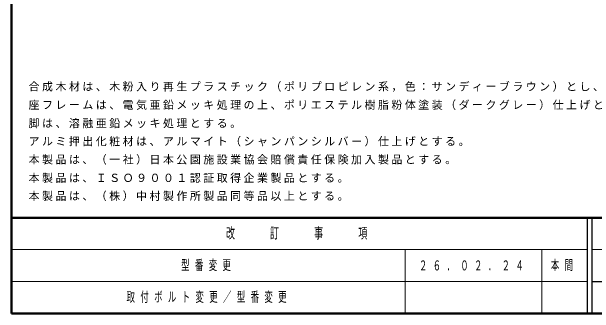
# Model space of a CAD drawing. Units: millimetres on the paper, scale 1:20. Extents: x -365 to 5, y 0 to 257.
# Drawn here: x -365 to -236.9, y 0 to 66.2 of the extents above; entities that cross this region are included whole.
import ezdxf

# ---------------------------------------------------------------- set-up
doc = ezdxf.new("R2010")
doc.units = ezdxf.units.MM
doc.layers.add('99', color=7, linetype='Continuous')
doc.layers.add('CLASS1', color=7, linetype='Continuous')
doc.layers.add('NAKAMURA図枠', color=7, linetype='Continuous', lineweight=13)
doc.styles.add('ＭＳ ゴシック', font='')
doc.styles.get('ＭＳ ゴシック').set_extended_font_data('MS Gothic')

msp = doc.modelspace()

# ---------------------------------------------------------------- linework, layer by layer
at = {"layer": 'NAKAMURA図枠', "lineweight": 50}
for p, q in [((-365, 257), (-365, 0)), ((-365, 21), (0, 21)), ((-365, 0), (0, 0))]:
    msp.add_line(p, q, dxfattribs=at)
at = {"layer": 'NAKAMURA図枠', "color": 211, "lineweight": 25}
for p, q in [((-238.5, 21), (-238.5, 0)), ((-237.5, 21), (-237.5, 0)), ((-237.5, 7), (0, 7))]:
    msp.add_line(p, q, dxfattribs=at)
at = {"layer": 'NAKAMURA図枠'}
for p, q in [((-365, 14), (-238.5, 14)), ((-278.5, 14), (-278.5, 0)), ((-248.5, 14), (-248.5, 0)), ((-237.5, 14), (-182.5, 14)), ((-365, 7), (-238.5, 7))]:
    msp.add_line(p, q, dxfattribs=at)

# ---------------------------------------------------------------- texts
at = {"layer": '99', "char_height": 2.199, "attachment_point": 4, "style": 'ＭＳ ゴシック'}
for s, insert in [('\\T1.64;\\W0.6;型番変更', (-327.75, 10.5)), ('\\T1.64;\\W0.6;２６．０２．２４', (-275.5, 10.5)), ('\\T1.64;\\W0.6;本間', (-246.5, 10.5)), ('\\T1.64;\\W0.6;取付ボルト変更／型番変更', (-339.75, 3.5))]:
    msp.add_mtext(s, dxfattribs=dict(at, insert=insert))
at = {"layer": 'CLASS1', "char_height": 1.76, "attachment_point": 7, "style": 'ＭＳ ゴシック'}
for s, insert in [('\\T1.23;合成木材は、木粉入り再生プラスチック（ポリプロピレン系，色：サンディーブラウン）とし、「再生有機系建材認定基準」適合品とする。', (-361.274, 48.651)), ('\\T1.23;座フレームは、電気亜鉛メッキ処理の上、ポリエステル樹脂粉体塗装（ダークグレー）仕上げとする。', (-361.274, 44.651)), ('\\T1.23;脚は、溶融亜鉛メッキ処理とする。', (-361.274, 40.651)), ('\\T1.23;アルミ押出化粧材は、アルマイト（シャンパンシルバー）仕上げとする。', (-361.274, 36.651)), ('\\T1.23;本製品は、（一社）日本公園施設業協会賠償責任保険加入製品とする。', (-361.274, 32.651)), ('\\T1.23;本製品は、ＩＳＯ９００１認証取得企業製品とする。', (-361.274, 28.651)), ('\\T1.23;本製品は、（株）中村製作所製品同等品以上とする。', (-361.274, 24.651))]:
    msp.add_mtext(s, dxfattribs=dict(at, insert=insert))
at = {"layer": 'NAKAMURA図枠', "color": 4, "insert": (-301.75, 17.5), "char_height": 2.346, "attachment_point": 5, "style": 'ＭＳ ゴシック'}
msp.add_mtext('\\T1.64;\\W0.6;改\u3000\u3000訂\u3000\u3000事\u3000\u3000項', dxfattribs=at)

doc.saveas('drawing.dxf')
